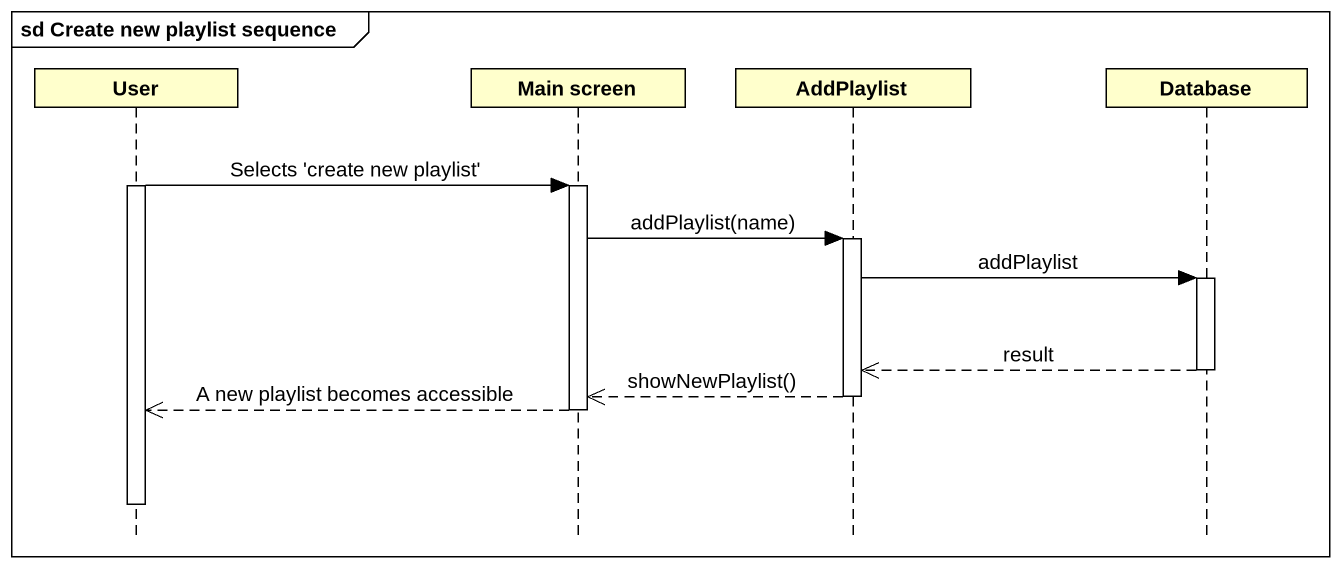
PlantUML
@startuml
mainframe sd Create new playlist sequence
hide footbox
participant User
participant "Main screen" as Main_screen
participant AddPlaylist
participant "Database" as Database_

activate User
User -> Main_screen : Selects 'create new playlist'
activate Main_screen
Main_screen -> AddPlaylist : addPlaylist(name)
activate AddPlaylist
AddPlaylist -> Database_ : addPlaylist
activate Database_
Database_ -->> AddPlaylist : result
deactivate Database_
AddPlaylist -->> Main_screen : showNewPlaylist()
deactivate AddPlaylist
Main_screen -->> User : A new playlist becomes accessible
deactivate Main_screen
deactivate User
@enduml
